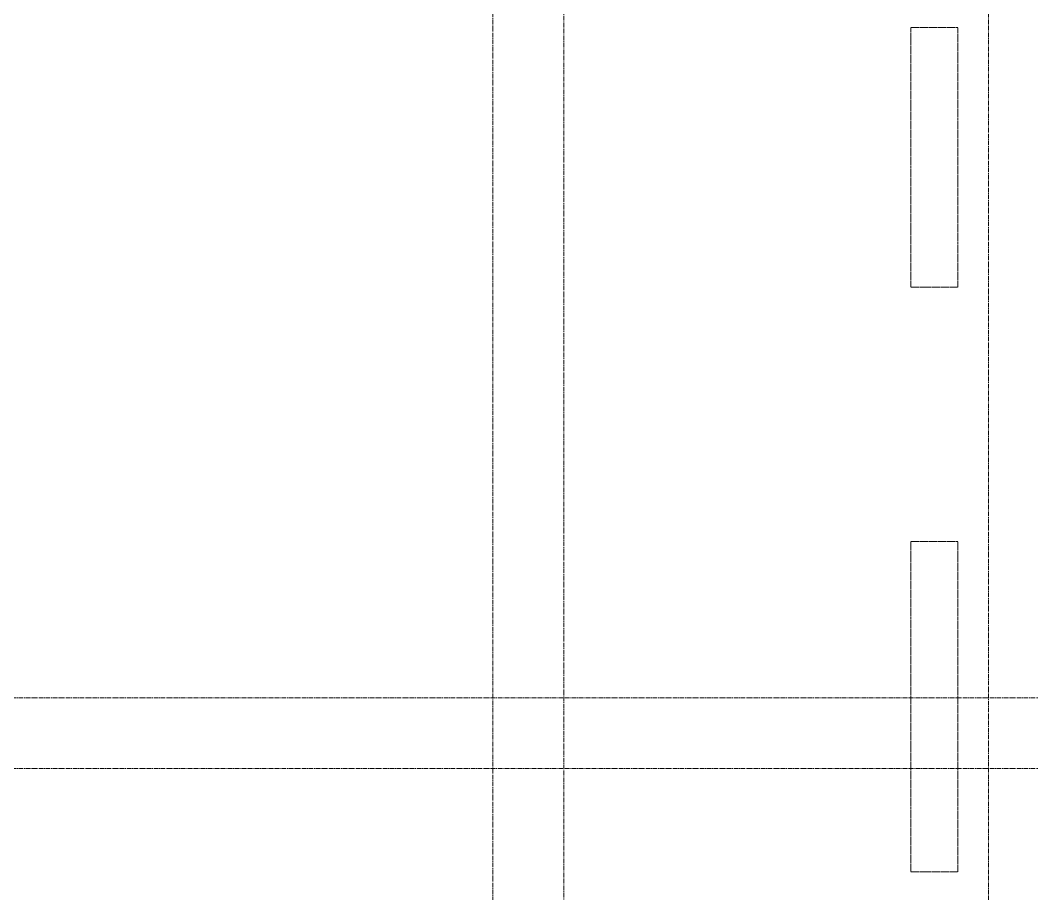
# Model space of a CAD drawing. Header units: millimetres. Extents: x -231292 to 573618, y -153144 to 564035.
# Drawn here: x -205777 to -201492, y 218564 to 222265 of the extents above; entities that cross this region are included whole.
import ezdxf

# ---------------------------------------------------------------- set-up
doc = ezdxf.new("R2010")
doc.units = ezdxf.units.MM
doc.linetypes.add('CENTER2', pattern=[28.575, 19.05, -3.175, 3.175, -3.175])
doc.linetypes.add('HIDDEN2', pattern=[4.7625, 3.175, -1.5875])
doc.layers.add('АР_Отопительные приборы', color=250, linetype='HIDDEN2', lineweight=0)
doc.layers.add('РД_Оси_100', color=250, linetype='Continuous', lineweight=0)

# ---------------------------------------------------------------- blocks, each defined once
blk = doc.blocks.new('СОШ_2200_АР_ОСИ_М100_28.05.24')
at = {"layer": 'РД_Оси_100', "linetype": 'CENTER2'}
blk.add_line((20100, -6155), (20100, 139938.679), dxfattribs=at)
for points in [[(17850, 139938.679), (18000, 139538.679), (18000, -6194.092)], [(18300, -6196.31), (18300, 139538.679), (18450, 139938.679)], [(29555, 64200), (-5454.958, 64200), (-5954.958, 64350)], [(29555, 63900), (-5454.958, 63900), (-5954.958, 63750)]]:
    blk.add_lwpolyline(points, dxfattribs=at)
blk = doc.blocks.new('Bottom_R_1400')
at = {"layer": 'АР_Отопительные приборы'}
blk.add_lwpolyline([(-700, -100), (700, -100), (700, 100), (-700, 100)], close=True, dxfattribs=at)
blk = doc.blocks.new('Bottom_R_1100')
at = {"layer": 'АР_Отопительные приборы'}
blk.add_lwpolyline([(-550, -100), (550, -100), (550, 100), (-550, 100)], close=True, dxfattribs=at)

msp = doc.modelspace()

# ---------------------------------------------------------------- block references
at = {"layer": 'АР_Отопительные приборы', "rotation": 90}
for name, p in [('Bottom_R_1100', (-201904.957, 221684.582)), ('Bottom_R_1400', (-201904.957, 219357.384))]:
    msp.add_blockref(name, p, dxfattribs=at)
at = {"layer": 'РД_Оси_100'}
msp.add_blockref('СОШ_2200_АР_ОСИ_М100_28.05.24', (-221774.956, 155195.168), dxfattribs=at)

doc.saveas('drawing.dxf')
